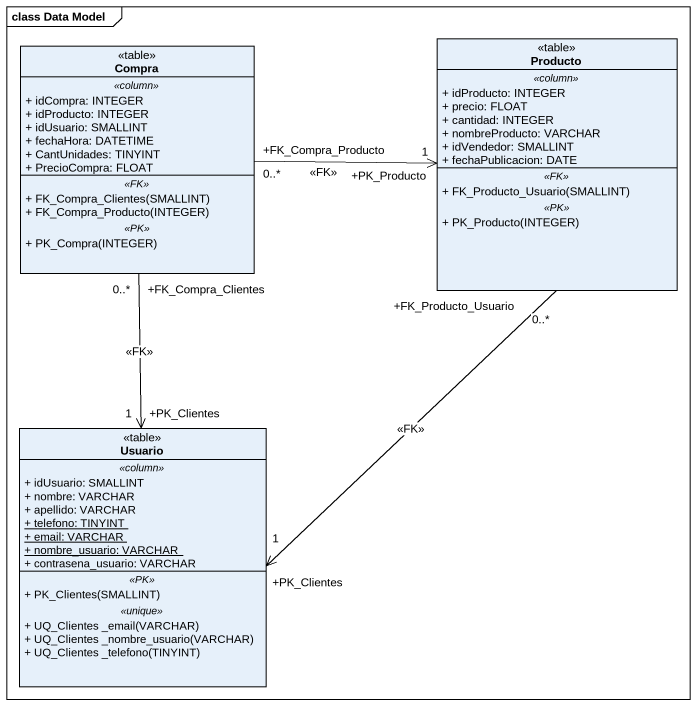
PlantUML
@startuml
mainframe class Data Model
hide circle
hide empty members
skinparam classAttributeIconSize 0
class Compra <<table>> {
  .. <<column>> ..
  + idCompra: INTEGER
  + idProducto: INTEGER
  + idUsuario: SMALLINT
  + fechaHora: DATETIME
  + CantUnidades: TINYINT
  + PrecioCompra: FLOAT
  .. <<FK>> ..
  + FK_Compra_Clientes(SMALLINT)
  + FK_Compra_Producto(INTEGER)
  .. <<PK>> ..
  + PK_Compra(INTEGER)
}
class Producto <<table>> {
  .. <<column>> ..
  + idProducto: INTEGER
  + precio: FLOAT
  + cantidad: INTEGER
  + nombreProducto: VARCHAR
  + idVendedor: SMALLINT
  + fechaPublicacion: DATE
  .. <<FK>> ..
  + FK_Producto_Usuario(SMALLINT)
  .. <<PK>> ..
  + PK_Producto(INTEGER)
}
class Usuario <<table>> {
  .. <<column>> ..
  + idUsuario: SMALLINT
  + nombre: VARCHAR
  + apellido: VARCHAR
  {static} + telefono: TINYINT
  {static} + email: VARCHAR
  {static} + nombre_usuario: VARCHAR
  + contrasena_usuario: VARCHAR
  .. <<PK>> ..
  + PK_Clientes(SMALLINT)
  .. <<unique>> ..
  + UQ_Clientes _email(VARCHAR)
  + UQ_Clientes _nombre_usuario(VARCHAR)
  + UQ_Clientes _telefono(TINYINT)
}
Compra "+FK_Compra_Producto\n0..*" -right-> "+PK_Producto\n1" Producto : <<FK>>
Compra "+FK_Compra_Clientes\n0..*" --> "+PK_Clientes\n1" Usuario : <<FK>>
Producto "+FK_Producto_Usuario\n0..*" --> "+PK_Clientes\n1" Usuario : <<FK>>
@enduml
